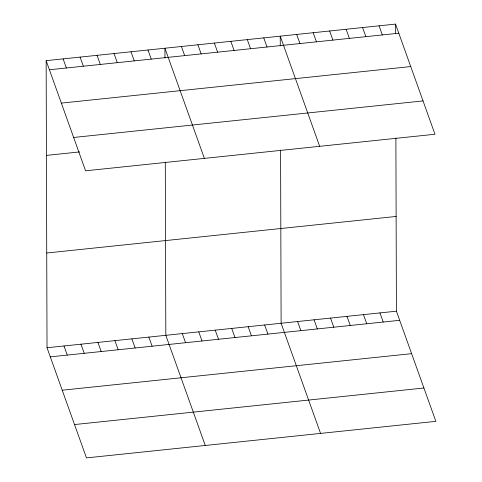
<?xml version="1.0" encoding="UTF-8"?>
<svg xmlns="http://www.w3.org/2000/svg" width="482" height="482" viewBox="0 0 482 482"><rect width="100%" height="100%" fill="white"/><g stroke="black" fill="none" stroke-linecap="round" stroke-linejoin="round"><path stroke-width="0.72" d="M46.145 60.654L395.535 24.1L434.975 134.255L85.585 170.809L46.145 60.654L47.025 347.745L86.465 457.9L435.855 421.346L396.415 311.191L395.885 137.924M49.405 69.77L398.801 33.216M61.347 103.112L410.736 66.558M73.644 137.466L423.039 100.913M46.435 155.391L79.638 151.92M46.736 253.002L396.126 216.454M47.025 347.745L396.415 311.191M50.291 356.861L399.68 320.313M62.226 390.203L411.622 353.655M74.529 424.558L423.919 388.004M379.063 25.823L382.328 34.939M362.591 27.546L365.856 36.662M346.118 29.269L349.384 38.385M329.652 30.993L332.911 40.108M313.18 32.716L316.445 41.832M296.707 34.439L299.973 43.555M379.943 312.914L383.208 322.036M319.674 146.317L280.235 36.162L280.265 45.935M363.476 314.638L366.736 323.759M263.762 37.885L267.028 47.001M347.004 316.361L350.269 325.483M247.29 39.608L250.556 48.724M330.532 318.084L333.797 327.206M230.824 41.331L234.083 50.447M314.059 319.807L317.325 328.929M214.351 43.055L217.617 52.17M297.587 321.53L300.852 330.652M197.879 44.778L201.145 53.894M320.56 433.408L281.114 323.253L280.584 149.986M181.407 46.501L184.672 55.617M264.648 324.976L267.908 334.098M204.38 158.379L164.934 48.224L164.965 57.997M248.176 326.7L251.441 335.821M147.968 50.001L151.228 59.117M231.703 328.423L234.969 337.545M130.996 51.773L134.261 60.895M215.231 330.146L218.497 339.268M114.023 53.55L117.289 62.666M198.759 331.869L202.024 340.991M97.057 55.328L100.316 64.443M182.286 333.592L185.552 342.714M80.084 57.099L83.35 66.221M205.26 445.47L165.82 335.315L165.284 162.048M63.112 58.876L66.377 67.992M148.848 337.093L152.113 346.209M131.875 338.87L135.141 347.986M114.909 340.641L118.168 349.763M97.936 342.419L101.202 351.535M80.964 344.196L84.23 353.312M63.992 345.968L67.257 355.089M395.535 24.1L395.565 33.873"/></g></svg>
